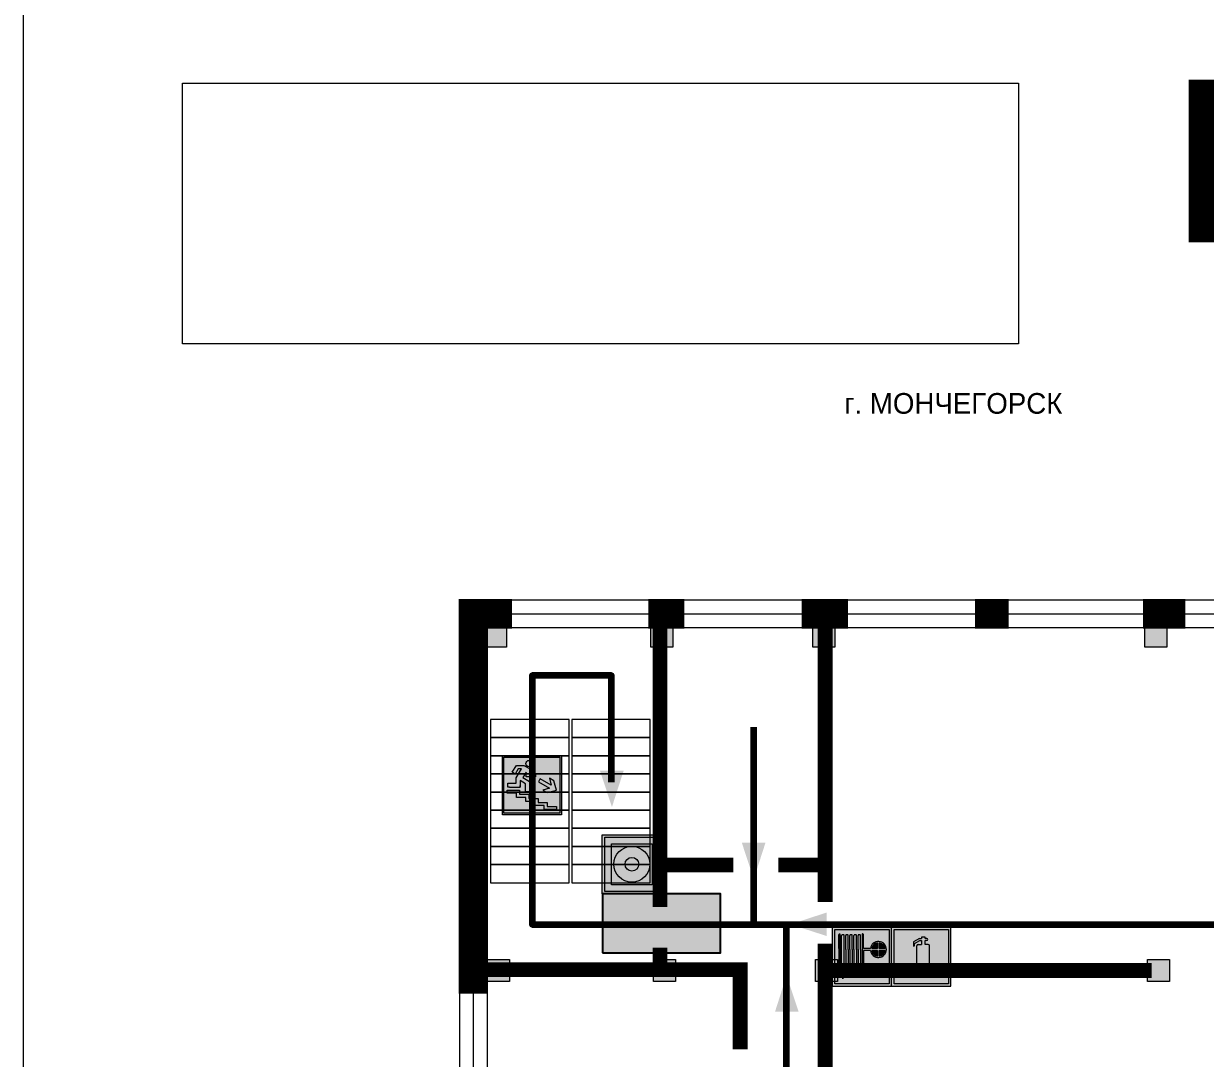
# Model space of a CAD drawing. Header units: millimetres. Extents: x 13810 to 67229, y 12374 to 21950.
# Drawn here: x 24824.8 to 24984.7, y 14792.6 to 14932.6 of the extents above; entities that cross this region are included whole.
import ezdxf

# ---------------------------------------------------------------- set-up
doc = ezdxf.new("R2010")
doc.units = ezdxf.units.MM
doc.layers.add('План_Штампы', color=7, linetype='Continuous')
doc.styles.add('обычный', font='arial.ttf')
picture_1 = doc.add_image_def('image1.jpg', size_in_pixel=(337, 105))

# ---------------------------------------------------------------- blocks, each defined once
blk = doc.blocks.new('A$C7B4425F7')
at = {"true_color": 0xffffff}
blk.add_hatch(color=7, dxfattribs=at).paths.add_polyline_path([(0, 0), (-16, 0), (-16, -8), (0, -8)])
h = blk.add_hatch(color=126)
h.paths.add_polyline_path([(-0.2, -0.2), (-15.8, -0.2), (-15.8, -7.8), (-0.2, -7.8)])
h.paths.add_polyline_path([(-11.76, -2.03), (-11.76, -3.66), (-11.17, -3.66, -0.568275), (-11.17, -6.18), (-12.58, -6.18), (-12.58, -2.03)], flags=16)
h.paths.add_polyline_path([(-13.33, -4.12, -0.495768), (-13.59, -6.18), (-15.03, -6.18), (-15.03, -2.03), (-13.59, -2.03, -0.487973)], flags=16)
h.paths.add_polyline_path([(-10.25, -2.03), (-9.48, -2.03), (-9.48, -6.18), (-10.25, -6.18)], flags=16)
h.paths.add_polyline_path([(-13.84, -3.69), (-14.24, -3.69), (-14.24, -3.03), (-13.9, -3.03, -0.692621)], flags=0)
h.paths.add_polyline_path([(-9.15, -2.03), (-8.4, -2.03), (-8.04, -3.07), (-7.68, -2.03), (-6.93, -2.03), (-7.64, -4.1), (-6.93, -6.18), (-7.68, -6.18), (-8.04, -5.14), (-8.4, -6.18), (-9.15, -6.18), (-8.44, -4.1)], flags=16)
h.paths.add_polyline_path([(-11.76, -4.46), (-11.42, -4.46, -0.692621), (-11.36, -5.12), (-11.76, -5.12)], flags=0)
h.paths.add_polyline_path([(-13.9, -5.2), (-14.24, -5.2), (-14.24, -4.55), (-13.84, -4.55, -0.708038)], flags=0)
edge = h.paths.add_edge_path(flags=16)
edge.add_ellipse((-5.51, -4.08), major_axis=(0, 2.05), ratio=0.586184, start_angle=0, end_angle=360)
edge = h.paths.add_edge_path(flags=0)
edge.add_ellipse((-5.51, -4.08), major_axis=(0, 1.14), ratio=0.454828, start_angle=0, end_angle=360)
h.paths.add_polyline_path([(-4.13, -4.96, 0.377264), (-3.48, -4.52, 0.0555), (-3.16, -2.03), (-1.66, -2.03), (-1.66, -4.96), (-0.96, -4.96), (-0.96, -7.01), (-1.75, -7.01), (-1.75, -6.18), (-3.3, -6.18), (-3.3, -7.02), (-4.13, -7.02)], flags=16)
h.paths.add_polyline_path([(-2.73, -2.91), (-2.28, -2.91), (-2.28, -4.96), (-3.05, -4.96, 0.079136)], flags=0)
at = {"color": 126}
blk.add_lwpolyline([(-16, -8), (0, -8), (0, 0), (-16, 0)], close=True, dxfattribs=at)
blk = doc.blocks.new('вниз')
at = {"lineweight": 0, "true_color": 0xffffff}
h = blk.add_hatch(color=7, dxfattribs=at)
h.dxf.hatch_style = 1
h.paths.add_polyline_path([(40994.51, -4472.22), (40986.51, -4472.22), (40986.51, -4480.22), (40994.51, -4480.22)])
h.paths.add_polyline_path([(40994.31, -4472.42), (40994.31, -4480.01), (40986.71, -4480.01), (40986.71, -4472.42)], flags=16)
h.paths.add_polyline_path([(40988.43, -4473.53), (40989.43, -4473.53), (40990.19, -4473.96), (40990.19, -4474.6), (40991, -4474.6), (40991, -4475.06), (40989.73, -4475.06), (40989.73, -4474.46), (40989.3, -4475.18), (40990.17, -4475.7), (40990.17, -4477.11), (40989.63, -4477.11), (40989.63, -4476.01), (40988.94, -4475.59), (40988.94, -4476.46), (40988.94, -4476.46), (40987.47, -4476.46), (40987.26, -4476.46), (40987.26, -4475.92), (40988.4, -4475.92), (40988.4, -4475.2), (40989.1, -4473.99), (40988.66, -4473.99), (40988.24, -4474.7), (40987.86, -4474.47), (40988.41, -4473.56)], flags=0)
h.paths.add_polyline_path([(40990.55, -4473.29, -1), (40989.69, -4473.29, -1)], flags=0)
h.paths.add_polyline_path([(40988.85, -4476.89), (40988.85, -4477.43), (40990.1, -4477.43), (40990.1, -4477.99), (40991.34, -4477.99), (40991.34, -4478.54), (40992.59, -4478.54), (40992.59, -4479.09), (40993.83, -4479.09), (40993.83, -4479.52), (40992.17, -4479.52), (40992.17, -4478.97), (40990.91, -4478.97), (40990.91, -4478.41), (40989.68, -4478.41), (40989.68, -4477.86), (40988.43, -4477.86), (40988.43, -4477.31), (40987.6, -4477.31), (40987.18, -4477.31), (40987.18, -4476.89)], flags=0)
h.paths.add_polyline_path([(40991.61, -4475.33), (40993.12, -4476.2), (40992.9, -4475.27), (40993.48, -4475.6), (40993.83, -4476.88), (40992.56, -4477.22), (40991.97, -4476.88), (40992.9, -4476.61), (40991.38, -4475.74), (40991.58, -4475.39)], flags=0)
h.paths.add_polyline_path([(40990.19, -4473.96), (40989.43, -4473.53), (40988.43, -4473.53), (40988.41, -4473.56), (40987.86, -4474.47), (40988.24, -4474.7), (40988.66, -4473.99), (40989.1, -4473.99), (40988.4, -4475.2), (40988.4, -4475.92), (40987.26, -4475.92), (40987.26, -4476.46), (40987.47, -4476.46), (40988.94, -4476.46), (40988.94, -4476.27), (40988.94, -4475.59), (40989.63, -4476.01), (40989.63, -4477.11), (40990.17, -4477.11), (40990.17, -4475.7), (40989.3, -4475.18), (40989.73, -4474.46), (40989.73, -4475.06), (40991, -4475.06), (40991, -4474.6), (40990.19, -4474.6)], flags=0)
h.paths.add_polyline_path([(40990.55, -4473.29, 1), (40989.69, -4473.29, 1)], flags=0)
h.paths.add_polyline_path([(40991.61, -4475.33), (40991.58, -4475.39), (40991.38, -4475.74), (40992.9, -4476.61), (40991.97, -4476.88), (40992.56, -4477.22), (40993.83, -4476.88), (40993.48, -4475.6), (40992.9, -4475.27), (40993.12, -4476.2)], flags=0)
h.paths.add_polyline_path([(40990.1, -4477.43), (40988.85, -4477.43), (40988.85, -4476.89), (40987.18, -4476.89), (40987.18, -4477.31), (40987.6, -4477.31), (40988.43, -4477.31), (40988.43, -4477.86), (40989.68, -4477.86), (40989.68, -4478.41), (40990.91, -4478.41), (40990.91, -4478.97), (40992.17, -4478.97), (40992.17, -4479.52), (40993.83, -4479.52), (40993.83, -4479.09), (40992.59, -4479.09), (40992.59, -4478.54), (40991.34, -4478.54), (40991.34, -4477.99), (40990.1, -4477.99)], flags=0)
at = {"lineweight": 0}
h = blk.add_hatch(color=126, dxfattribs=at)
h.dxf.hatch_style = 1
h.paths.add_polyline_path([(40994.31, -4472.42), (40986.71, -4472.42), (40986.71, -4480.01), (40994.31, -4480.01)])
h.paths.add_polyline_path([(40988.43, -4473.53), (40989.43, -4473.53), (40990.19, -4473.96), (40990.19, -4474.6), (40991, -4474.6), (40991, -4475.06), (40989.73, -4475.06), (40989.73, -4474.46), (40989.3, -4475.18), (40990.17, -4475.7), (40990.17, -4477.11), (40989.63, -4477.11), (40989.63, -4476.01), (40988.94, -4475.59), (40988.94, -4476.46), (40988.94, -4476.46), (40987.47, -4476.46), (40987.26, -4476.46), (40987.26, -4475.92), (40988.4, -4475.92), (40988.4, -4475.2), (40989.1, -4473.99), (40988.66, -4473.99), (40988.24, -4474.7), (40987.86, -4474.47), (40988.41, -4473.56)], flags=16)
h.paths.add_polyline_path([(40990.55, -4473.29, -1), (40989.69, -4473.29, -1)], flags=16)
h.paths.add_polyline_path([(40988.85, -4476.89), (40988.85, -4477.43), (40990.1, -4477.43), (40990.1, -4477.99), (40991.34, -4477.99), (40991.34, -4478.54), (40992.59, -4478.54), (40992.59, -4479.09), (40993.83, -4479.09), (40993.83, -4479.52), (40992.17, -4479.52), (40992.17, -4478.97), (40990.91, -4478.97), (40990.91, -4478.41), (40989.68, -4478.41), (40989.68, -4477.86), (40988.43, -4477.86), (40988.43, -4477.31), (40987.6, -4477.31), (40987.18, -4477.31), (40987.18, -4476.89)], flags=16)
h.paths.add_polyline_path([(40991.61, -4475.33), (40993.12, -4476.2), (40992.9, -4475.27), (40993.48, -4475.6), (40993.83, -4476.88), (40992.56, -4477.22), (40991.97, -4476.88), (40992.9, -4476.61), (40991.38, -4475.74), (40991.58, -4475.39)], flags=16)
at = {"lineweight": 0, "true_color": 0xffffff}
h = blk.add_hatch(color=7, dxfattribs=at)
h.dxf.hatch_style = 1
h.paths.add_polyline_path([(40989.73, -4474.46), (40989.73, -4475.06), (40991, -4475.06), (40991, -4474.6), (40990.19, -4474.6), (40990.19, -4473.96), (40989.43, -4473.53), (40988.43, -4473.53), (40988.41, -4473.56), (40987.86, -4474.47), (40988.24, -4474.7), (40988.66, -4473.99), (40989.1, -4473.99), (40988.4, -4475.2), (40988.4, -4475.92), (40987.26, -4475.92), (40987.26, -4476.46), (40987.47, -4476.46), (40988.94, -4476.46), (40988.94, -4475.59), (40989.63, -4476.01), (40989.63, -4477.11), (40990.17, -4477.11), (40990.17, -4475.7), (40989.3, -4475.18)])
h.paths.add_polyline_path([(40989.69, -4473.29, 1), (40990.55, -4473.29, 1)])
h.paths.add_polyline_path([(40991.61, -4475.33), (40991.58, -4475.39), (40991.38, -4475.74), (40992.9, -4476.61), (40991.97, -4476.88), (40992.56, -4477.22), (40993.83, -4476.88), (40993.48, -4475.6), (40992.9, -4475.27), (40993.12, -4476.2)])
h.paths.add_polyline_path([(40990.1, -4477.43), (40988.85, -4477.43), (40988.85, -4476.89), (40987.18, -4476.89), (40987.18, -4477.31), (40987.6, -4477.31), (40988.43, -4477.31), (40988.43, -4477.86), (40989.68, -4477.86), (40989.68, -4478.41), (40990.91, -4478.41), (40990.91, -4478.97), (40992.17, -4478.97), (40992.17, -4479.52), (40993.83, -4479.52), (40993.83, -4479.09), (40992.59, -4479.09), (40992.59, -4478.54), (40991.34, -4478.54), (40991.34, -4477.99), (40990.1, -4477.99)])
at = {"color": 126, "lineweight": 0}
for points in [[(40986.51, -4472.22), (40994.51, -4472.22), (40994.51, -4480.22), (40986.51, -4480.22)], [(40986.71, -4472.42), (40994.31, -4472.42), (40994.31, -4480.01), (40986.71, -4480.01)]]:
    blk.add_lwpolyline(points, close=True, dxfattribs=at)
for points in [[(40987.47, -4476.46), (40987.26, -4476.46), (40987.26, -4475.92), (40988.4, -4475.92), (40988.4, -4475.2), (40989.1, -4473.99), (40988.66, -4473.99), (40988.24, -4474.7), (40987.86, -4474.47), (40988.41, -4473.56), (40988.43, -4473.53), (40989.43, -4473.53), (40990.19, -4473.96), (40990.19, -4474.6), (40991, -4474.6), (40991, -4475.06), (40989.73, -4475.06), (40989.73, -4474.46), (40989.3, -4475.18), (40990.17, -4475.7), (40990.17, -4477.11), (40989.63, -4477.11), (40989.63, -4476.01), (40988.94, -4475.59), (40988.94, -4476.46)], [(40987.47, -4476.46), (40988.94, -4476.46), (40988.94, -4476.27)], [(40991.58, -4475.39), (40991.38, -4475.74), (40992.9, -4476.61), (40991.97, -4476.88), (40992.56, -4477.22), (40993.83, -4476.88), (40993.48, -4475.6), (40992.9, -4475.27), (40993.12, -4476.2), (40991.61, -4475.33), (40991.58, -4475.39)], [(40987.6, -4477.31), (40987.18, -4477.31), (40987.18, -4476.89), (40988.85, -4476.89), (40988.85, -4477.43), (40990.1, -4477.43), (40990.1, -4477.99), (40991.34, -4477.99), (40991.34, -4478.54), (40992.59, -4478.54), (40992.59, -4479.09), (40993.83, -4479.09), (40993.83, -4479.52), (40992.17, -4479.52), (40992.17, -4478.97), (40990.91, -4478.97), (40990.91, -4478.41), (40989.68, -4478.41), (40989.68, -4477.86), (40988.43, -4477.86), (40988.43, -4477.31), (40987.6, -4477.31)]]:
    blk.add_lwpolyline(points, dxfattribs=at)
blk.add_circle((40990.12, -4473.29), 0.432, dxfattribs=at)
blk = doc.blocks.new('A$C54414219')
at = {"true_color": 0xffffff}
h = blk.add_hatch(color=7, dxfattribs=at)
h.paths.add_polyline_path([(2.39, -9.45), (2.39, -18.3), (11.23, -18.3), (11.23, -9.45)], flags=0)
h.paths.add_polyline_path([(10.71, -13.87, -1), (2.92, -13.87, -1)], flags=0)
h.paths.add_polyline_path([(8.3, -13.87, -1), (5.33, -13.87, -1)], flags=0)
h.paths.add_polyline_path([(0.41, -7.47), (0.41, -20.27), (13.21, -20.27), (13.21, -7.47)])
h.paths.add_polyline_path([(0.92, -19.77), (12.71, -19.77), (12.71, -7.98), (0.92, -7.98)], flags=16)
h.paths.add_polyline_path([(11.23, -9.45), (11.23, -18.3), (2.39, -18.3), (2.39, -9.45)], flags=0)
at = {"lineweight": 5}
h = blk.add_hatch(color=242, dxfattribs=at)
h.paths.add_polyline_path([(12.71, -7.98), (0.92, -7.98), (0.92, -19.77), (12.71, -19.77)])
h.paths.add_polyline_path([(11.23, -18.3), (2.39, -18.3), (2.39, -9.45), (11.23, -9.45)], flags=16)
h.paths.add_polyline_path([(10.71, -13.87, -1), (2.92, -13.87, -1)], flags=0)
h.paths.add_polyline_path([(8.3, -13.87, -1), (5.33, -13.87, -1)], flags=0)
at = {"true_color": 0xffffff}
h = blk.add_hatch(color=7, dxfattribs=at)
h.paths.add_polyline_path([(2.39, -9.45), (2.39, -18.3), (11.23, -18.3), (11.23, -9.45)])
h.paths.add_polyline_path([(10.71, -13.87, -1), (2.92, -13.87, -1)], flags=16)
h.paths.add_polyline_path([(8.3, -13.87, -1), (5.33, -13.87, -1)], flags=0)
at = {"lineweight": 5}
h = blk.add_hatch(color=242, dxfattribs=at)
h.paths.add_polyline_path([(2.92, -13.87, 1), (10.71, -13.87, 1)])
h.paths.add_polyline_path([(8.3, -13.87, -1), (5.33, -13.87, -1)], flags=16)
at = {"color": 242, "lineweight": 5}
for p, q in [((0.41, -20.27), (0.41, -7.47)), ((0.41, -7.47), (13.21, -7.47)), ((0.41, -7.47), (13.21, -7.47)), ((13.21, -20.27), (13.21, -7.47)), ((0.41, -20.27), (13.21, -20.27))]:
    blk.add_line(p, q, dxfattribs=at)
for points in [[(0.92, -7.98), (12.71, -7.98), (12.71, -19.77), (0.92, -19.77)], [(2.39, -9.45), (11.23, -9.45), (11.23, -18.3), (2.39, -18.3)]]:
    blk.add_lwpolyline(points, close=True, dxfattribs=at)
for radius in [3.89, 1.49]:
    blk.add_circle((6.81, -13.87), radius, dxfattribs=at)
blk = doc.blocks.new('A$C37112FD5')
at = {"true_color": 0xf5f5ff}
h = blk.add_hatch(color=7, dxfattribs=at)
h.dxf.hatch_style = 1
h.paths.add_polyline_path([(12.8, -7.4), (0, -7.4), (0, -20.2), (12.8, -20.2)])
h.paths.add_polyline_path([(12.29, -7.91), (12.29, -19.69), (0.51, -19.69), (0.51, -7.91)], flags=16)
h.paths.add_polyline_path([(4.98, -9.04, -0.42597), (5.17, -9.22), (5.17, -12.25), (5.17, -15.29, -0.432244), (4.98, -15.47), (4.83, -15.47, -0.42597), (4.64, -15.29), (4.64, -12.25), (4.64, -9.22, -0.432244), (4.83, -9.04)], flags=0)
h.paths.add_polyline_path([(4.28, -9.22), (4.28, -12.25), (4.28, -15.29, -0.432244), (4.09, -15.47), (3.94, -15.47, -0.42597), (3.75, -15.29), (3.75, -12.25), (3.75, -9.22, -0.432244), (3.94, -9.04), (4.09, -9.04, -0.42597)], flags=0)
h.paths.add_polyline_path([(5.72, -9.04), (5.87, -9.04, -0.42597), (6.06, -9.22), (6.06, -12.25), (6.06, -15.29, -0.432244), (5.87, -15.47), (5.72, -15.47, -0.42597), (5.53, -15.29), (5.53, -12.25), (5.53, -9.22, -0.432244)], flags=0)
h.paths.add_polyline_path([(6.42, -8.9), (6.5, -8.9, -0.42597), (6.69, -9.08), (6.69, -12.03), (8.21, -12.03, -15.824349), (8.21, -12.47), (6.69, -12.47), (6.69, -15.42, -0.432244), (6.5, -15.6), (6.42, -15.6)], flags=0)
h.paths.add_polyline_path([(3.39, -9.22), (3.39, -12.25), (3.39, -15.29, -0.432244), (3.2, -15.47), (3.05, -15.47, -0.42597), (2.85, -15.29), (2.85, -12.25), (2.85, -9.22, -0.432244), (3.05, -9.04), (3.2, -9.04, -0.42597)], flags=0)
h.paths.add_polyline_path([(2.5, -9.22), (2.5, -16.71), (1.96, -16.71), (1.96, -9.22, -0.432244), (2.15, -9.04), (2.31, -9.04, -0.42597)], flags=0)
h.paths.add_polyline_path([(1.61, -8.9), (1.61, -15.6), (1.57, -15.6, -0.42597), (1.37, -15.42), (1.37, -12.03), (1.37, -9.09, -0.432244), (1.57, -8.9)], flags=0)
h.paths.add_polyline_path([(9.76, -10.81), (9.76, -12.03), (8.49, -12.03, -0.336371)], flags=0)
h.paths.add_polyline_path([(8.49, -12.47), (9.76, -12.47), (9.76, -13.7, -0.336371)], flags=0)
h.paths.add_polyline_path([(10.11, -10.81, -0.336371), (11.38, -12.03), (10.11, -12.03)], flags=0)
h.paths.add_polyline_path([(10.11, -12.47), (11.38, -12.47, -0.336371), (10.11, -13.7)], flags=0)
h.paths.add_polyline_path([(2.5, -16.84), (2.5, -17.05), (1.97, -17.05), (1.97, -16.84)], flags=0)
h.paths.add_polyline_path([(2.5, -17.24, -0.033778), (2.24, -18.6, -0.033778), (1.97, -17.24)], flags=0)
h = blk.add_hatch(color=242)
h.dxf.hatch_style = 1
h.paths.add_polyline_path([(12.29, -7.91), (0.51, -7.91), (0.51, -19.69), (12.29, -19.69)])
h.paths.add_polyline_path([(6.42, -15.6), (6.42, -8.9), (6.5, -8.9, -0.42597), (6.69, -9.08), (6.69, -12.03), (8.21, -12.03, -15.824349), (8.21, -12.47), (6.69, -12.47), (6.69, -15.42, -0.432244), (6.5, -15.6)], flags=16)
h.paths.add_polyline_path([(5.87, -15.47), (5.72, -15.47, -0.42597), (5.53, -15.29), (5.53, -12.25), (5.53, -9.22, -0.432244), (5.72, -9.04), (5.87, -9.04, -0.42597), (6.06, -9.22), (6.06, -12.25), (6.06, -15.29, -0.432244)], flags=16)
h.paths.add_polyline_path([(4.98, -15.47), (4.83, -15.47, -0.42597), (4.64, -15.29), (4.64, -12.25), (4.64, -9.22, -0.432244), (4.83, -9.04), (4.98, -9.04, -0.42597), (5.17, -9.22), (5.17, -12.25), (5.17, -15.29, -0.432244)], flags=16)
h.paths.add_polyline_path([(4.09, -15.47), (3.94, -15.47, -0.42597), (3.75, -15.29), (3.75, -12.25), (3.75, -9.22, -0.432244), (3.94, -9.04), (4.09, -9.04, -0.42597), (4.28, -9.22), (4.28, -12.25), (4.28, -15.29, -0.432244)], flags=16)
h.paths.add_polyline_path([(3.2, -15.47), (3.05, -15.47, -0.42597), (2.85, -15.29), (2.85, -12.25), (2.85, -9.22, -0.432244), (3.05, -9.04), (3.2, -9.04, -0.42597), (3.39, -9.22), (3.39, -12.25), (3.39, -15.29, -0.432244)], flags=16)
h.paths.add_polyline_path([(2.5, -17.05), (1.97, -17.05), (1.97, -16.84), (2.5, -16.84)], flags=16)
h.paths.add_polyline_path([(2.5, -17.24, -0.033778), (2.24, -18.6, -0.033778), (1.97, -17.24)], flags=16)
h.paths.add_polyline_path([(2.5, -16.71), (1.96, -16.71), (1.96, -9.22, -0.432244), (2.15, -9.04), (2.31, -9.04, -0.42597), (2.5, -9.22)], flags=16)
h.paths.add_polyline_path([(1.61, -15.6), (1.57, -15.6, -0.42597), (1.37, -15.42), (1.37, -12.03), (1.37, -9.09, -0.432244), (1.57, -8.9), (1.61, -8.9)], flags=16)
h.paths.add_polyline_path([(8.49, -12.47), (9.76, -12.47), (9.76, -13.7, -0.336371)], flags=0)
h.paths.add_polyline_path([(10.11, -13.7), (10.11, -12.47), (11.38, -12.47, -0.336371)], flags=0)
h.paths.add_polyline_path([(8.49, -12.03, -0.336371), (9.76, -10.81), (9.76, -12.03)], flags=0)
h.paths.add_polyline_path([(10.11, -12.03), (10.11, -10.81, -0.336371), (11.38, -12.03)], flags=0)
h = blk.add_hatch(color=7, dxfattribs=at)
h.dxf.hatch_style = 1
h.paths.add_polyline_path([(1.61, -8.9), (1.57, -8.9, 0.432244), (1.37, -9.09), (1.37, -12.03), (1.37, -15.42, 0.42597), (1.57, -15.6), (1.61, -15.6)])
h.paths.add_polyline_path([(2.5, -9.22, 0.42597), (2.31, -9.04), (2.15, -9.04, 0.432244), (1.96, -9.22), (1.96, -16.71), (2.5, -16.71)])
h.paths.add_polyline_path([(2.5, -16.84), (1.97, -16.84), (1.97, -17.05), (2.5, -17.05)])
h.paths.add_polyline_path([(2.5, -17.24), (1.97, -17.24, 0.033778), (2.24, -18.6, 0.033778)])
h.paths.add_polyline_path([(3.39, -12.25), (3.39, -9.22, 0.42597), (3.2, -9.04), (3.05, -9.04, 0.432244), (2.85, -9.22), (2.85, -12.25), (2.85, -15.29, 0.42597), (3.05, -15.47), (3.2, -15.47, 0.432244), (3.39, -15.29)])
h.paths.add_polyline_path([(4.28, -12.25), (4.28, -9.22, 0.42597), (4.09, -9.04), (3.94, -9.04, 0.432244), (3.75, -9.22), (3.75, -12.25), (3.75, -15.29, 0.42597), (3.94, -15.47), (4.09, -15.47, 0.432244), (4.28, -15.29)])
h.paths.add_polyline_path([(5.17, -12.25), (5.17, -9.22, 0.42597), (4.98, -9.04), (4.83, -9.04, 0.432244), (4.64, -9.22), (4.64, -12.25), (4.64, -15.29, 0.42597), (4.83, -15.47), (4.98, -15.47, 0.432244), (5.17, -15.29)])
h.paths.add_polyline_path([(6.06, -12.25), (6.06, -9.22, 0.42597), (5.87, -9.04), (5.72, -9.04, 0.432244), (5.53, -9.22), (5.53, -12.25), (5.53, -15.29, 0.42597), (5.72, -15.47), (5.87, -15.47, 0.432244), (6.06, -15.29)])
h.paths.add_polyline_path([(6.69, -12.47), (8.21, -12.47, 15.824349), (8.21, -12.03), (6.69, -12.03), (6.69, -9.08, 0.42597), (6.5, -8.9), (6.42, -8.9), (6.42, -15.6), (6.5, -15.6, 0.432244), (6.69, -15.42)])
h.paths.add_polyline_path([(8.49, -12.47), (9.76, -12.47), (9.76, -13.7, -0.336371)], flags=16)
h.paths.add_polyline_path([(8.49, -12.03, -0.336371), (9.76, -10.81), (9.76, -12.03)], flags=16)
h.paths.add_polyline_path([(10.11, -12.47), (11.38, -12.47, -0.336371), (10.11, -13.7)], flags=16)
h.paths.add_polyline_path([(10.11, -12.03), (10.11, -10.81, -0.336371), (11.38, -12.03)], flags=16)
h = blk.add_hatch(color=242)
h.dxf.hatch_style = 1
h.paths.add_polyline_path([(9.76, -10.81, 0.336371), (8.49, -12.03), (9.76, -12.03)])
h.paths.add_polyline_path([(10.11, -10.81), (10.11, -12.03), (11.38, -12.03, 0.336371)])
h.paths.add_polyline_path([(11.38, -12.47), (10.11, -12.47), (10.11, -13.7, 0.336371)])
h.paths.add_polyline_path([(9.76, -12.47), (8.49, -12.47, 0.336371), (9.76, -13.7)])
at = {"color": 242, "lineweight": 5}
for p, q in [((0, -20.2), (0, -7.4)), ((0, -7.4), (12.8, -7.4)), ((12.8, -20.2), (12.8, -7.4)), ((1.37, -12.03), (1.37, -9.08)), ((1.57, -8.9), (1.61, -8.9)), ((1.61, -8.9), (1.61, -15.6)), ((1.96, -16.71), (1.96, -9.22)), ((2.15, -9.04), (2.31, -9.04)), ((2.5, -16.71), (2.5, -9.22)), ((2.85, -12.25), (2.85, -9.22)), ((3.05, -9.04), (3.2, -9.04)), ((3.39, -12.25), (3.39, -9.22)), ((3.75, -12.25), (3.75, -9.22)), ((3.94, -9.04), (4.09, -9.04)), ((4.28, -12.25), (4.28, -9.22)), ((4.64, -12.25), (4.64, -9.22)), ((4.83, -9.04), (4.98, -9.04)), ((5.17, -12.25), (5.17, -9.22)), ((5.53, -12.25), (5.53, -9.22)), ((5.72, -9.04), (5.87, -9.04)), ((6.06, -12.25), (6.06, -9.22)), ((6.42, -8.9), (6.42, -15.6)), ((6.5, -8.9), (6.42, -8.9)), ((6.69, -12.03), (6.69, -9.08)), ((1.37, -12.03), (1.37, -15.42)), ((2.85, -12.25), (2.85, -15.29)), ((3.39, -12.25), (3.39, -15.29)), ((3.75, -12.25), (3.75, -15.29)), ((4.28, -12.25), (4.28, -15.29)), ((4.64, -12.25), (4.64, -15.29)), ((5.17, -12.25), (5.17, -15.29)), ((5.53, -12.25), (5.53, -15.29)), ((6.06, -12.25), (6.06, -15.29)), ((8.21, -12.03), (6.69, -12.03)), ((8.21, -12.47), (6.69, -12.47)), ((6.69, -12.47), (6.69, -15.42)), ((9.76, -12.03), (8.49, -12.03)), ((9.76, -12.47), (8.49, -12.47)), ((9.76, -10.81), (9.76, -12.03)), ((9.76, -12.47), (9.76, -13.7)), ((10.11, -10.81), (10.11, -12.03)), ((11.38, -12.03), (10.11, -12.03)), ((11.38, -12.47), (10.11, -12.47)), ((10.11, -12.47), (10.11, -13.7)), ((1.57, -15.6), (1.61, -15.6)), ((1.96, -16.71), (2.5, -16.71)), ((1.97, -16.84), (2.5, -16.84)), ((1.97, -17.05), (1.97, -16.84)), ((2.5, -17.05), (1.97, -17.05)), ((1.97, -17.24), (2.5, -17.24)), ((2.5, -16.84), (2.5, -17.05)), ((3.05, -15.47), (3.2, -15.47)), ((3.94, -15.47), (4.09, -15.47)), ((4.83, -15.47), (4.98, -15.47)), ((5.72, -15.47), (5.87, -15.47)), ((6.42, -15.6), (6.5, -15.6)), ((0, -20.2), (12.8, -20.2))]:
    blk.add_line(p, q, dxfattribs=at)
blk.add_lwpolyline([(0.51, -7.91), (12.29, -7.91), (12.29, -19.69), (0.51, -19.69)], close=True, dxfattribs=at)
for centre, radius, start, end in [((1.56, -9.09), 0.182, 87.1027, 180.6071), ((2.15, -9.22), 0.182, 87.1027, 180.6071), ((2.32, -9.22), 0.182, 359.3929, 92.8973), ((3.04, -9.22), 0.182, 87.1027, 180.6071), ((3.21, -9.22), 0.182, 359.3929, 92.8973), ((3.93, -9.22), 0.182, 87.1027, 180.6071), ((4.1, -9.22), 0.182, 359.3929, 92.8973), ((4.82, -9.22), 0.182, 87.1027, 180.6071), ((4.99, -9.22), 0.182, 359.3929, 92.8973), ((5.71, -9.22), 0.182, 87.1027, 180.6071), ((5.88, -9.22), 0.182, 359.3929, 92.8973), ((6.51, -9.09), 0.182, 359.3929, 92.8973), ((9.93, -12.25), 1.74, 187.2319, 172.7681), ((9.93, -12.25), 1.46, 96.9927, 171.3585), ((9.93, -12.25), 1.46, 188.6415, 263.0073), ((9.93, -12.25), 1.46, 8.6415, 83.0073), ((9.93, -12.25), 1.46, 276.9927, 351.3585), ((3.04, -15.29), 0.182, 179.3929, 272.8973), ((3.21, -15.29), 0.182, 267.1027, 0.6071), ((3.93, -15.29), 0.182, 179.3929, 272.8973), ((4.1, -15.29), 0.182, 267.1027, 0.6071), ((4.82, -15.29), 0.182, 179.3929, 272.8973), ((4.99, -15.29), 0.182, 267.1027, 0.6071), ((5.71, -15.29), 0.182, 179.3929, 272.8973), ((5.88, -15.29), 0.182, 267.1027, 0.6071), ((1.56, -15.42), 0.182, 179.3929, 272.8973), ((12.17, -15.98), 10.27, 187.041, 194.7793), ((-7.7, -15.98), 10.27, 345.2207, 352.959), ((6.51, -15.42), 0.182, 267.1027, 0.6071)]:
    blk.add_arc(centre, radius, start, end, dxfattribs=at)
blk = doc.blocks.new('A$C3AD82952')
at = {"true_color": 0xf5f5ff}
h = blk.add_hatch(color=7, dxfattribs=at)
h.dxf.hatch_style = 1
h.paths.add_polyline_path([(8.21, 8.73, 0.414214), (7.89, 9.05), (7.22, 9.05), (7.22, 9.92), (7.59, 9.92, 1), (7.57, 10.36), (7.22, 10.36), (7.22, 10.6), (6.43, 10.6), (6.43, 10.36), (6.01, 10.36), (4.74, 9.59), (4.74, 8.69), (4.98, 8.73), (4.98, 9.26), (6.12, 9.91), (6.43, 9.91), (6.43, 9.05), (5.76, 9.05, 0.414214), (5.44, 8.73), (5.44, 2.2), (8.21, 2.2)], flags=0)
h.paths.add_polyline_path([(12.8, 12.8), (0, 12.8), (0, 0), (12.8, 0)])
h.paths.add_polyline_path([(0.51, 12.29), (12.29, 12.29), (12.29, 0.51), (0.51, 0.51)], flags=16)
h.paths.add_polyline_path([(4.74, 9.59), (6.01, 10.36), (6.43, 10.36), (6.43, 10.6), (7.22, 10.6), (7.22, 10.36), (7.59, 10.36, -0.94586), (7.59, 9.92), (7.22, 9.92), (7.22, 9.05), (7.89, 9.05, -0.414214), (8.21, 8.73), (8.21, 2.2), (5.44, 2.2), (5.44, 8.73, -0.414214), (5.76, 9.05), (6.43, 9.05), (6.43, 9.91), (6.12, 9.91), (4.98, 9.26), (4.98, 8.73), (4.74, 8.69)], flags=0)
h = blk.add_hatch(color=242)
h.dxf.hatch_style = 1
h.paths.add_polyline_path([(12.29, 12.29), (0.51, 12.29), (0.51, 0.51), (12.29, 0.51)])
h.paths.add_polyline_path([(4.74, 8.69), (4.74, 9.59), (6.01, 10.36), (6.43, 10.36), (6.43, 10.6), (7.22, 10.6), (7.22, 10.36), (7.59, 10.36, -0.94586), (7.59, 9.92), (7.22, 9.92), (7.22, 9.05), (7.89, 9.05, -0.414214), (8.21, 8.73), (8.21, 2.2), (5.44, 2.2), (5.44, 8.73, -0.414214), (5.76, 9.05), (6.43, 9.05), (6.43, 9.91), (6.12, 9.91), (4.98, 9.26), (4.98, 8.73)], flags=16)
h = blk.add_hatch(color=7, dxfattribs=at)
h.dxf.hatch_style = 1
h.paths.add_polyline_path([(8.21, 8.73, 0.414214), (7.89, 9.05), (7.22, 9.05), (7.22, 9.92), (7.59, 9.92, 1), (7.57, 10.36), (7.22, 10.36), (7.22, 10.6), (6.43, 10.6), (6.43, 10.36), (6.01, 10.36), (4.74, 9.59), (4.74, 8.69), (4.98, 8.73), (4.98, 9.26), (6.12, 9.91), (6.43, 9.91), (6.43, 9.05), (5.76, 9.05, 0.414214), (5.44, 8.73), (5.44, 2.2), (8.21, 2.2)])
at = {"color": 242, "lineweight": 5}
for p, q in [((0, 0), (0, 12.8)), ((0, 12.8), (12.8, 12.8)), ((12.8, 0), (12.8, 12.8)), ((6.01, 10.36), (4.74, 9.59)), ((6.01, 10.36), (6.43, 10.36)), ((7.22, 10.6), (6.43, 10.6)), ((6.43, 10.6), (6.43, 10.36)), ((7.22, 10.36), (7.22, 10.6)), ((7.59, 10.36), (7.22, 10.36)), ((4.74, 9.59), (4.74, 8.69)), ((4.74, 8.69), (4.98, 8.73)), ((4.98, 9.26), (6.12, 9.91)), ((4.98, 8.73), (4.98, 9.26)), ((5.44, 2.2), (5.44, 8.73)), ((5.76, 9.05), (6.43, 9.05)), ((6.12, 9.91), (6.43, 9.91)), ((6.43, 9.91), (6.43, 9.05)), ((7.22, 9.05), (7.22, 9.92)), ((7.59, 9.92), (7.22, 9.92)), ((7.89, 9.05), (7.22, 9.05)), ((8.21, 2.2), (8.21, 8.73)), ((0, 0), (12.8, 0)), ((5.44, 2.2), (8.21, 2.2))]:
    blk.add_line(p, q, dxfattribs=at)
blk.add_lwpolyline([(0.51, 12.29), (12.29, 12.29), (12.29, 0.51), (0.51, 0.51)], close=True, dxfattribs=at)
for centre, radius, start, end in [((7.58, 10.14), 0.223, 273.1875, 86.8125), ((5.76, 8.73), 0.32, 90, 180), ((7.89, 8.73), 0.32, 0, 90)]:
    blk.add_arc(centre, radius, start, end, dxfattribs=at)

msp = doc.modelspace()

# ---------------------------------------------------------------- hatches: boundary and pattern name
at = {"lineweight": 0}
h = msp.add_hatch(color=256, dxfattribs=at)
h.dxf.hatch_style = 1
h.paths.add_polyline_path([(24890.16, 14851.16), (24887.19, 14851.16), (24887.19, 14848.2), (24890.16, 14848.2)])
h = msp.add_hatch(color=256, dxfattribs=at)
h.dxf.hatch_style = 1
h.paths.add_polyline_path([(24912.64, 14851.16), (24909.68, 14851.16), (24909.68, 14848.2), (24912.64, 14848.2)])
h = msp.add_hatch(color=256, dxfattribs=at)
h.dxf.hatch_style = 1
h.paths.add_polyline_path([(24934.56, 14851.16), (24931.6, 14851.16), (24931.6, 14848.2), (24934.56, 14848.2)])
h = msp.add_hatch(color=256, dxfattribs=at)
h.dxf.hatch_style = 1
h.paths.add_polyline_path([(24979.47, 14851.16), (24976.51, 14851.16), (24976.51, 14848.2), (24979.47, 14848.2)])
h = msp.add_hatch(color=256, dxfattribs=at)
h.dxf.hatch_style = 1
h.paths.add_polyline_path([(24890.54, 14805.97), (24887.58, 14805.97), (24887.58, 14803.01), (24890.54, 14803.01)])
h = msp.add_hatch(color=256, dxfattribs=at)
h.dxf.hatch_style = 1
h.paths.add_polyline_path([(24913.03, 14805.97), (24910.06, 14805.97), (24910.06, 14803.01), (24913.03, 14803.01)])
h = msp.add_hatch(color=256, dxfattribs=at)
h.dxf.hatch_style = 1
h.paths.add_polyline_path([(24934.95, 14805.97), (24931.98, 14805.97), (24931.98, 14803.01), (24934.95, 14803.01)])
h = msp.add_hatch(color=256, dxfattribs=at)
h.dxf.hatch_style = 1
h.paths.add_polyline_path([(24979.86, 14805.97), (24976.89, 14805.97), (24976.89, 14803.01), (24979.86, 14803.01)])

# ---------------------------------------------------------------- linework, layer by layer
at = {"color": 126, "lineweight": 0, "true_color": 0x008754}
msp.add_lwpolyline([(24824.83, 14939.6), (25424.83, 14939.6), (25424.83, 14544.6), (24824.83, 14544.6)], close=True, dxfattribs=at)
at = {"lineweight": 0}
for points, const_width in [([(24885.67, 14801.33), (24885.67, 14852.74), (24890.9, 14852.74)], 4), ([(24909.36, 14852.74), (24914.19, 14852.74)], 4), ([(24930.1, 14852.74), (24936.35, 14852.74)], 4), ([(24953.53, 14852.74), (24958.08, 14852.74)], 4), ([(24976.25, 14852.74), (24982.01, 14852.74)], 4), ([(24910.93, 14813.07), (24910.93, 14852.8)], 2), ([(24910.93, 14818.76), (24920.86, 14818.76)], 2), ([(24910.93, 14804.62), (24910.93, 14807.57)], 2)]:
    msp.add_lwpolyline(points, dxfattribs=dict(at, const_width=const_width))
for points in [[(24890.65, 14854.64), (25206.64, 14854.64)], [(24890.9, 14852.74), (25206.89, 14852.74)], [(24890.6, 14850.87), (25206.6, 14850.87)], [(24883.83, 14582.67), (24883.83, 14815.06)], [(24885.67, 14582.78), (24885.67, 14815.17)], [(24887.58, 14582.49), (24887.58, 14814.88)]]:
    msp.add_lwpolyline(points, dxfattribs=at)
at = {"lineweight": 100, "const_width": 2, "elevation": 2}
for points in [[(24933.26, 14818.76), (24933.26, 14852.54)], [(24926.92, 14818.76), (24933.26, 14818.76), (24933.26, 14813.75)], [(24933.26, 14808.1), (24933.26, 14680.64)], [(24921.76, 14793.82), (24921.76, 14804.6), (24886.89, 14804.6)], [(24933.26, 14804.48), (24977.43, 14804.48)]]:
    msp.add_lwpolyline(points, dxfattribs=at)
at = {"lineweight": 0}
for points in [[(24887.19, 14851.16), (24890.16, 14851.16), (24890.16, 14848.2), (24887.19, 14848.2)], [(24909.68, 14851.16), (24912.64, 14851.16), (24912.64, 14848.2), (24909.68, 14848.2)], [(24931.6, 14851.16), (24934.56, 14851.16), (24934.56, 14848.2), (24931.6, 14848.2)], [(24976.51, 14851.16), (24979.47, 14851.16), (24979.47, 14848.2), (24976.51, 14848.2)], [(24888, 14835.98), (24898.64, 14835.98), (24898.64, 14838.43), (24888, 14838.43)], [(24898.98, 14835.98), (24909.61, 14835.98), (24909.61, 14838.43), (24898.98, 14838.43)], [(24888, 14833.53), (24898.64, 14833.53), (24898.64, 14835.98), (24888, 14835.98)], [(24898.98, 14833.53), (24909.61, 14833.53), (24909.61, 14835.98), (24898.98, 14835.98)], [(24888, 14831.07), (24898.64, 14831.07), (24898.64, 14833.53), (24888, 14833.53)], [(24898.98, 14831.07), (24909.61, 14831.07), (24909.61, 14833.53), (24898.98, 14833.53)], [(24888, 14828.62), (24898.64, 14828.62), (24898.64, 14831.07), (24888, 14831.07)], [(24898.98, 14828.62), (24909.61, 14828.62), (24909.61, 14831.07), (24898.98, 14831.07)], [(24888, 14826.17), (24898.64, 14826.17), (24898.64, 14828.62), (24888, 14828.62)], [(24898.98, 14826.17), (24909.61, 14826.17), (24909.61, 14828.62), (24898.98, 14828.62)], [(24888, 14823.72), (24898.64, 14823.72), (24898.64, 14826.17), (24888, 14826.17)], [(24898.98, 14823.72), (24909.61, 14823.72), (24909.61, 14826.17), (24898.98, 14826.17)], [(24888, 14821.26), (24898.64, 14821.26), (24898.64, 14823.72), (24888, 14823.72)], [(24898.98, 14821.26), (24909.61, 14821.26), (24909.61, 14823.72), (24898.98, 14823.72)], [(24888, 14818.81), (24898.64, 14818.81), (24898.64, 14821.26), (24888, 14821.26)], [(24898.98, 14818.81), (24909.61, 14818.81), (24909.61, 14821.26), (24898.98, 14821.26)], [(24888, 14816.36), (24898.64, 14816.36), (24898.64, 14818.81), (24888, 14818.81)], [(24898.98, 14816.36), (24909.61, 14816.36), (24909.61, 14818.81), (24898.98, 14818.81)], [(24887.58, 14805.97), (24890.54, 14805.97), (24890.54, 14803.01), (24887.58, 14803.01)], [(24910.06, 14805.97), (24913.03, 14805.97), (24913.03, 14803.01), (24910.06, 14803.01)], [(24931.98, 14805.97), (24934.95, 14805.97), (24934.95, 14803.01), (24931.98, 14803.01)], [(24976.89, 14805.97), (24979.86, 14805.97), (24979.86, 14803.01), (24976.89, 14803.01)]]:
    msp.add_lwpolyline(points, close=True, dxfattribs=at)
at = {"color": 126, "lineweight": 100, "true_color": 0x008754}
for points in [[(24904.36, 14829.96), (24904.36, 14844.41), (24893.64, 14844.41), (24893.64, 14810.7), (24928.01, 14810.7)], [(24923.63, 14810.7), (24923.63, 14837.38)], [(24928.01, 14810.7), (25144.16, 14810.7), (25144.16, 14787.23), (25194.29, 14787.26)], [(24928.01, 14810.7), (24928.01, 14595.39)]]:
    msp.add_lwpolyline(points, dxfattribs=at)
at = {"layer": 'План_Штампы', "color": 126, "true_color": 0x008754}
for points in [[(24902.8, 14831.5), (24906, 14831.5), (24904.42, 14826.6)], [(24921.99, 14821.76), (24925.19, 14821.76), (24923.61, 14816.86)], [(24933.48, 14812.33), (24933.48, 14809.14), (24928.58, 14810.72)], [(24929.67, 14798.9), (24926.48, 14798.9), (24928.05, 14803.8)]]:
    msp.add_solid(points, dxfattribs=at)

# ---------------------------------------------------------------- block references
at = {"color": 126, "true_color": 0x008754}
msp.add_blockref('вниз', (-16096.92, 19305.76), dxfattribs=at)
for name, p, xscale, yscale, zscale in [('A$C54414219', (24902.86, 14827.52), 0.625, 0.625, 0.625), ('A$C37112FD5', (24934.26, 14814.98), 0.6249984004534781, 0.6249984004534781, 0.6249984004534781), ('A$C3AD82952', (24942.26, 14802.35), 0.625, 0.625, 0.625)]:
    msp.add_blockref(name, p, dxfattribs=dict(xscale=xscale, yscale=yscale, zscale=zscale))
at = {"layer": 'План_Штампы'}
msp.add_blockref('A$C7B4425F7', (24919.12, 14814.85), dxfattribs=at)

# ---------------------------------------------------------------- texts
at = {"lineweight": 0, "style": 'обычный'}
for s, insert, char_height, width, attachment_point in [('{\\fProxima Nova Rg|b1|i0|c204|p2;ПЛАН ЭВАКУАЦИИ}', (24980.48, 14924.98), 22, 493.8901, 1), ('\\pi-8.4,l8.4,t8.4;{\\fProxima Nova Rg|b0|i0|c204|p2;г. МОНЧЕГОРСК\\H1.1997x; }', (24950.61, 14881.18), 2.8, 126.6484, 5)]:
    msp.add_mtext(s, dxfattribs=dict(at, insert=insert, char_height=char_height, width=width, attachment_point=attachment_point))

# ---------------------------------------------------------------- pictures from other files: only their frames are drawn
at = {"color": 7, "lineweight": 0, "true_color": 0xf5f5ff}
image = msp.add_image(picture_1, insert=(24846.31, 14889.28), size_in_units=(113.11, 35.24), dxfattribs=at)
image.dxf.flags = 7

doc.saveas('drawing.dxf')
